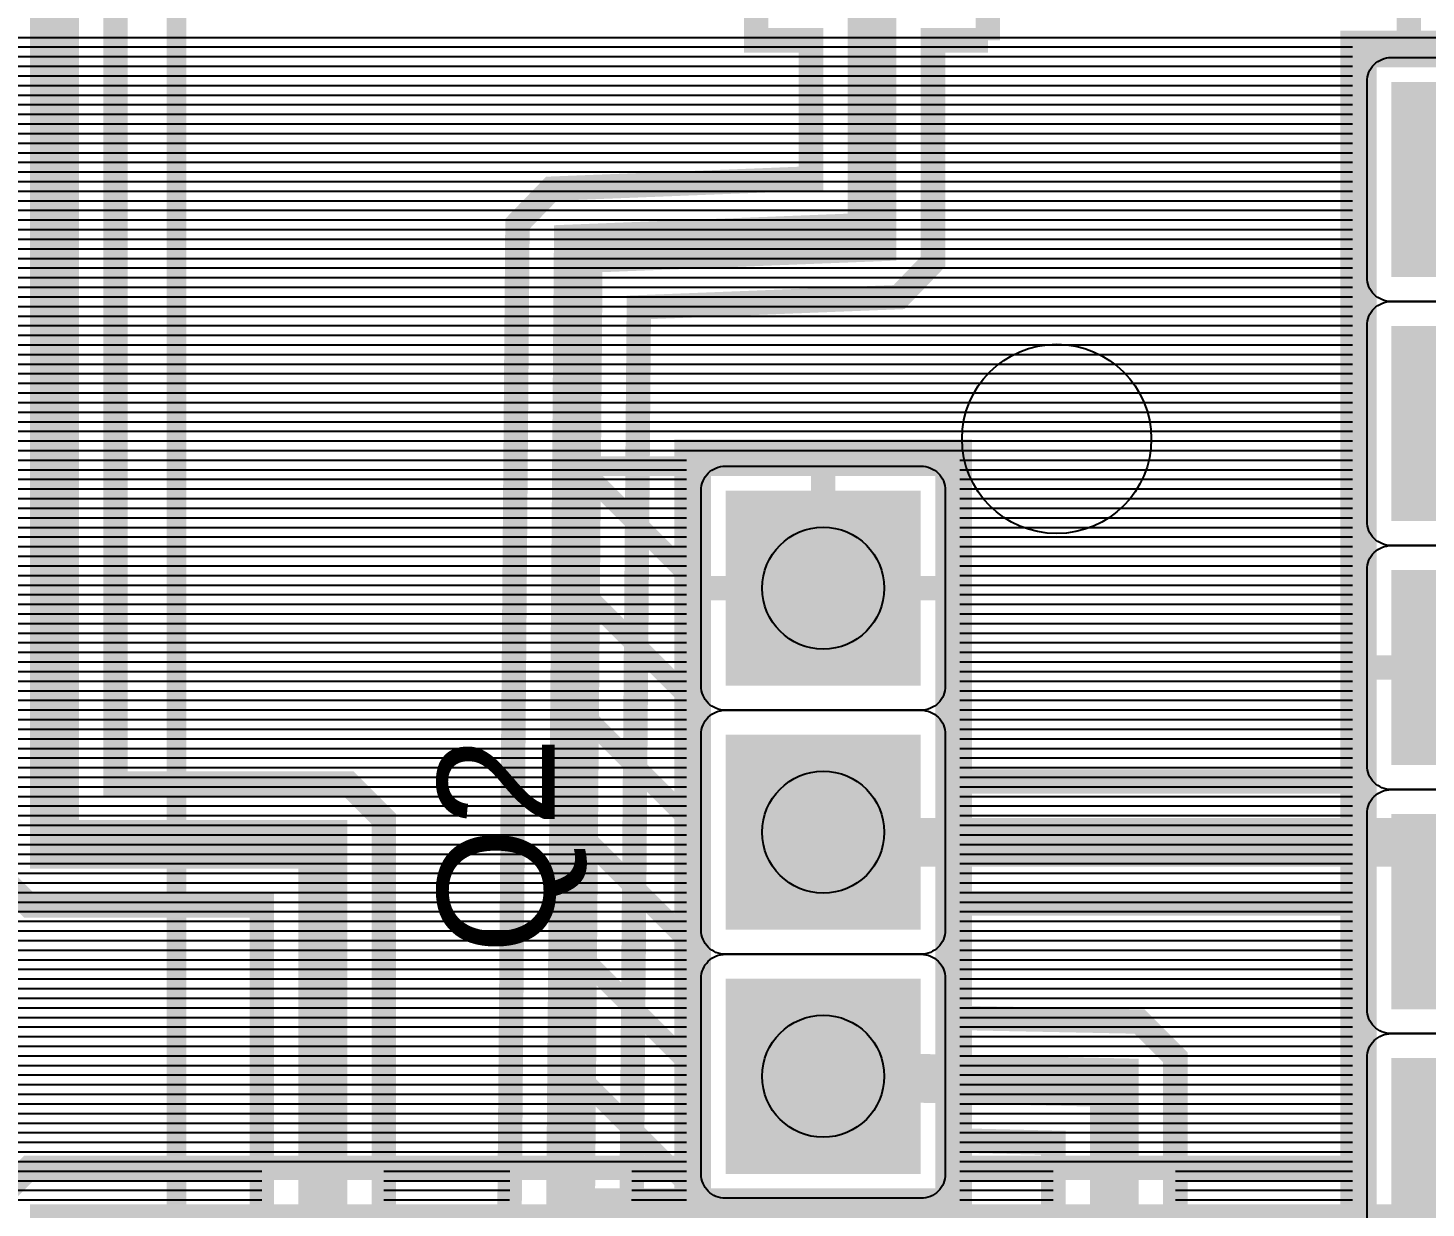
# Model space of a CAD drawing. Header units: inches. Extents: x -1.68 to 1.68, y -1.15 to 1.15.
# Drawn here: x -0.933 to -0.36, y 0.228 to 0.712 of the extents above; entities that cross this region are included whole.
import ezdxf

# ---------------------------------------------------------------- set-up
doc = ezdxf.new("R2010")
doc.units = ezdxf.units.IN
doc.layers.get('0').update_dxf_attribs({"linetype": 'CONTINUOUS'})

# ---------------------------------------------------------------- blocks, each defined once
blk = doc.blocks.new('RPAD')
blk.add_trace([(-0.5, -0.5), (-0.5, 0.5), (0.5, -0.5), (0.5, 0.5)])

msp = doc.modelspace()

# ---------------------------------------------------------------- linework, layer by layer
for points, const_width in [([(-0.934602, -0.061371), (-0.935368, 0.0815), (-1.0785, 0.0815), (-1.0785, 0.1935), (-0.9475, 0.1935), (-0.9475, 0.230335), (-0.932855, 0.24498), (-0.6635, 0.24498), (-0.6635, 0.5385), (-0.5515, 0.5385), (-0.5515, 0.24498), (-0.390665, 0.24498), (-0.390665, 0.70598), (-0.367539, 0.70598), (-0.367539, 0.959548), (-0.352894, 0.974193), (1.195374, 0.974193)], 0.01), ([(-1.4725, 0.0875), (-0.8725, 0.0875), (-0.8725, 0.9375), (-1.4725, 0.9375), (-1.4725, 0.0875)], 0.008), ([(-1.4725, 0.0875), (-0.8725, 0.0875), (-0.8725, 0.9375), (-1.4725, 0.9375), (-1.4725, 0.0875)], 0.008), ([(-1.4725, 0.0875), (-0.8725, 0.0875), (-0.8725, 0.9375), (-1.4725, 0.9375), (-1.4725, 0.0875)], 0.008), ([(-0.8125, 0.1625), (-0.8125, 0.3775), (-0.9225, 0.3775), (-0.9225, 0.8875)], 0.02), ([(-0.588, 0.868), (-0.667, 0.868), (-0.667, 0.8825), (-0.697145, 0.8825), (-0.717145, 0.8625), (-0.8665, 0.8625), (-0.8665, 0.8315), (-0.8975, 0.8315), (-0.8975, 0.402499), (-0.802145, 0.402499), (-0.7875, 0.387855), (-0.7875, 0.181341), (-0.7815, 0.175341), (-0.7815, 0.149659), (-0.799659, 0.1315), (-0.825341, 0.1315), (-0.8435, 0.149659), (-0.8435, 0.175341), (-0.8375, 0.181341), (-0.8375, 0.352501), (-0.932855, 0.352501), (-0.9475, 0.367145)], 0.01), ([(0.4375, -0.280531), (-1.025098, -0.280531), (-1.034863, -0.290296), (-1.034863, -0.353075), (-0.903863, -0.353075), (-0.903863, -0.465074), (-1.415862, -0.465074), (-1.415862, -0.353075), (-1.384862, -0.353075), (-1.384862, -0.124704), (-1.203288, 0.05687), (-0.800757, 0.05687), (-0.737322, 0.064644), (-0.732777, 0.631828), (-0.718845, 0.646204), (-0.708843, 0.646598), (-0.6125, 0.650392), (-0.6125, 0.707), (-0.635, 0.707), (-0.635, 0.798), (-0.54, 0.798), (-0.54, 0.707)], 0.01), ([(-1.359862, -0.409075), (-1.359862, -0.135059), (-1.192933, 0.03187), (-0.799232, 0.03187), (-0.7125, 0.0425), (-0.707859, 0.621618), (-0.5875, 0.626358), (-0.5875, 0.7525)], 0.02), ([(-0.54, 0.707), (-0.5625, 0.707), (-0.5625, 0.616291), (-0.576456, 0.601774), (-0.683052, 0.597576), (-0.687577, 0.032884), (-0.700113, 0.018832), (-0.709459, 0.017686), (-0.797707, 0.00687), (-1.182578, 0.00687), (-1.334863, -0.145414), (-1.334863, -0.353075), (-1.184862, -0.353075), (-1.184862, -0.239665), (-1.120611, -0.175414), (-0.620041, -0.175414), (-0.633381, -0.162073), (-0.633381, -0.136392), (-0.615222, -0.118233), (-0.589541, -0.118233), (-0.583541, -0.124233), (0.243659, -0.124233), (0.249659, -0.118233), (0.275341, -0.118233)], 0.01), ([(0.34866, -0.0575), (-0.18754, -0.0575), (-0.202185, -0.042855), (-0.202185, 0.026854), (-0.244263, 0.026854), (-0.321696, 0.026854), (-0.336341, 0.041499), (-0.424058, 0.129216), (-0.498564, 0.129216), (-0.513208, 0.143861), (-0.513208, 0.164571), (-0.513208, 0.217059), (-0.513208, 0.25525), (-0.5515, 0.256161), (-0.5515, 0.2265), (-0.6635, 0.2265), (-0.6635, 0.5385), (-0.5515, 0.5385), (-0.5515, 0.403326), (-0.390665, 0.403326), (-0.390665, 0.70598), (-0.278666, 0.70598), (-0.278666, 0.593981)], 0.01), ([(-0.384665, 0.19998), (-0.284665, 0.19998), (-0.284665, 0.69998), (-0.384665, 0.69998), (-0.384665, 0.19998)], 0.008), ([(-0.384665, 0.19998), (-0.284665, 0.19998), (-0.284665, 0.69998), (-0.384665, 0.69998), (-0.384665, 0.19998)], 0.008), ([(-0.384665, 0.19998), (-0.284665, 0.19998), (-0.284665, 0.69998), (-0.384665, 0.69998), (-0.384665, 0.19998)], 0.008), ([(-0.6075, 0.5385), (-0.6075, 0.4825)], 0.01), ([(-0.6575, 0.2325), (-0.5575, 0.2325), (-0.5575, 0.5325), (-0.6575, 0.5325), (-0.6575, 0.2325), (-0.7075, 0.2325), (-0.7075, 0.5325), (-0.6575, 0.5325)], 0.008), ([(-0.6575, 0.4825), (-0.7075, 0.5325)], 0.008), ([(-0.6575, 0.2325), (-0.5575, 0.2325), (-0.5575, 0.5325), (-0.6575, 0.5325), (-0.6575, 0.2325), (-0.7075, 0.2325), (-0.7075, 0.5325), (-0.6575, 0.5325)], 0.008), ([(-0.6575, 0.4825), (-0.7075, 0.5325)], 0.008), ([(-0.6575, 0.2325), (-0.5575, 0.2325), (-0.5575, 0.5325), (-0.6575, 0.5325), (-0.6575, 0.2325), (-0.7075, 0.2325), (-0.7075, 0.5325), (-0.6575, 0.5325)], 0.008), ([(-0.6575, 0.4825), (-0.7075, 0.5325)], 0.008), ([(-0.6635, 0.4825), (-0.6075, 0.4825)], 0.01), ([(-0.5515, 0.4825), (-0.6075, 0.4825)], 0.01), ([(-0.6575, 0.4325), (-0.7075, 0.4825)], 0.008), ([(-0.6575, 0.4325), (-0.7075, 0.4825)], 0.008), ([(-0.6575, 0.4325), (-0.7075, 0.4825)], 0.008), ([(-0.390665, 0.44998), (-0.334665, 0.44998)], 0.01), ([(-0.6575, 0.3825), (-0.7075, 0.4325)], 0.008), ([(-0.6575, 0.3825), (-0.7075, 0.4325)], 0.008), ([(-0.6575, 0.3825), (-0.7075, 0.4325)], 0.008), ([(-0.334665, 0.34998), (-0.3325, 0.34998), (-0.360846, 0.378327), (-0.6075, 0.378327), (-0.6075, 0.3825)], 0.02), ([(-0.6575, 0.3325), (-0.7075, 0.3825)], 0.008), ([(-0.6575, 0.3325), (-0.7075, 0.3825)], 0.008), ([(-0.6575, 0.3325), (-0.7075, 0.3825)], 0.008), ([(-0.278666, 0.193981), (-0.390665, 0.193981), (-0.390665, 0.353328), (-0.5515, 0.353328), (-0.5515, 0.306414), (-0.542405, 0.306197), (-0.477854, 0.304901), (-0.463209, 0.290257), (-0.463209, 0.269546), (-0.463209, 0.217059), (-0.463209, 0.179215), (-0.403348, 0.179215), (-0.388704, 0.16457), (-0.300987, 0.076853)], 0.01), ([(-0.6575, 0.2825), (-0.7075, 0.3325)], 0.008), ([(-0.6575, 0.2825), (-0.7075, 0.3325)], 0.008), ([(-0.6575, 0.2825), (-0.7075, 0.3325)], 0.008), ([(-0.177185, 0.051854), (-0.311341, 0.051854), (-0.413704, 0.154216), (-0.488209, 0.154216), (-0.488209, 0.279902), (-0.6075, 0.2825)], 0.02), ([(-0.6575, 0.2325), (-0.7075, 0.2825)], 0.008), ([(-0.6575, 0.2325), (-0.7075, 0.2825)], 0.008), ([(-0.6575, 0.2325), (-0.7075, 0.2825)], 0.008), ([(-0.9225, 0.141437), (-0.9225, 0.21998), (-0.3575, 0.21998), (-0.3275, 0.24998), (-0.334665, 0.24998)], 0.02)]:
    msp.add_lwpolyline(points, dxfattribs=dict(const_width=const_width))
for points in [[(-1.6525, 0.708209), (-0.367539, 0.708209)], [(-0.8975, 0.708209), (-0.635, 0.708209)], [(-0.54, 0.708209), (-0.202988, 0.708209)], [(-1.6525, 0.704272), (-0.390665, 0.704272)], [(-1.6525, 0.700335), (-0.390665, 0.700335)], [(-0.8975, 0.704272), (-0.6125, 0.704272)], [(-0.8975, 0.700335), (-0.6125, 0.700335)], [(-0.5625, 0.704272), (-0.390665, 0.704272)], [(-0.5625, 0.700335), (-0.390665, 0.700335)], [(-0.294665, 0.59998), (-0.374665, 0.59998), (-0.375705, 0.600031), (-0.37671, 0.600179), (-0.377677, 0.600421), (-0.378601, 0.600752), (-0.379477, 0.601167), (-0.380301, 0.601661), (-0.381068, 0.602231), (-0.381775, 0.602871), (-0.382415, 0.603577), (-0.382984, 0.604344), (-0.383479, 0.605169), (-0.383894, 0.606045), (-0.384224, 0.606969), (-0.384467, 0.607936), (-0.384615, 0.608941), (-0.384665, 0.60998), (-0.384665, 0.68998), (-0.384615, 0.69102), (-0.384467, 0.692025), (-0.384224, 0.692992), (-0.383894, 0.693916), (-0.383479, 0.694792), (-0.382984, 0.695616), (-0.382415, 0.696384), (-0.381775, 0.69709), (-0.381068, 0.69773), (-0.380301, 0.698299), (-0.379477, 0.698794), (-0.378601, 0.699209), (-0.377677, 0.699539), (-0.37671, 0.699781), (-0.375705, 0.69993), (-0.374665, 0.69998), (-0.294665, 0.69998)], [(-1.6525, 0.696398), (-0.390665, 0.696398)], [(-0.8975, 0.696398), (-0.6125, 0.696398)], [(-0.5625, 0.696398), (-0.390665, 0.696398)], [(-1.6525, 0.692461), (-0.390665, 0.692461)], [(-1.6525, 0.688524), (-0.390665, 0.688524)], [(-0.8975, 0.692461), (-0.6125, 0.692461)], [(-0.8975, 0.688524), (-0.6125, 0.688524)], [(-0.5625, 0.692461), (-0.390665, 0.692461)], [(-0.5625, 0.688524), (-0.390665, 0.688524)], [(-1.6525, 0.684587), (-0.390665, 0.684587)], [(-0.8975, 0.684587), (-0.6125, 0.684587)], [(-0.5625, 0.684587), (-0.390665, 0.684587)], [(-1.6525, 0.68065), (-0.390665, 0.68065)], [(-1.6525, 0.676713), (-0.390665, 0.676713)], [(-0.8975, 0.68065), (-0.6125, 0.68065)], [(-0.8975, 0.676713), (-0.6125, 0.676713)], [(-0.5625, 0.68065), (-0.390665, 0.68065)], [(-0.5625, 0.676713), (-0.390665, 0.676713)], [(-1.6525, 0.672776), (-0.390665, 0.672776)], [(-0.8975, 0.672776), (-0.6125, 0.672776)], [(-0.5625, 0.672776), (-0.390665, 0.672776)], [(-1.6525, 0.668839), (-0.390665, 0.668839)], [(-1.6525, 0.664902), (-0.390665, 0.664902)], [(-0.8975, 0.668839), (-0.6125, 0.668839)], [(-0.8975, 0.664902), (-0.6125, 0.664902)], [(-0.5625, 0.668839), (-0.390665, 0.668839)], [(-0.5625, 0.664902), (-0.390665, 0.664902)], [(-1.6525, 0.660965), (-0.390665, 0.660965)], [(-0.8975, 0.660965), (-0.6125, 0.660965)], [(-0.5625, 0.660965), (-0.390665, 0.660965)], [(-1.6525, 0.657028), (-0.390665, 0.657028)], [(-1.6525, 0.653091), (-0.390665, 0.653091)], [(-0.8975, 0.657028), (-0.6125, 0.657028)], [(-0.8975, 0.653091), (-0.6125, 0.653091)], [(-0.5625, 0.657028), (-0.390665, 0.657028)], [(-0.5625, 0.653091), (-0.390665, 0.653091)], [(-1.6525, 0.649154), (-0.390665, 0.649154)], [(-0.8975, 0.649154), (-0.643947, 0.649154)], [(-0.5625, 0.649154), (-0.390665, 0.649154)], [(-1.6525, 0.645217), (-0.390665, 0.645217)], [(-0.8975, 0.645217), (-0.719802, 0.645217)], [(-0.5625, 0.645217), (-0.390665, 0.645217)], [(-1.6525, 0.64128), (-0.390665, 0.64128)], [(-1.6525, 0.637343), (-0.390665, 0.637343)], [(-0.8975, 0.64128), (-0.723617, 0.64128)], [(-0.8975, 0.637343), (-0.727432, 0.637343)], [(-0.5625, 0.64128), (-0.390665, 0.64128)], [(-0.5625, 0.637343), (-0.390665, 0.637343)], [(-1.6525, 0.633406), (-0.390665, 0.633406)], [(-0.8975, 0.633406), (-0.731248, 0.633406)], [(-0.5625, 0.633406), (-0.390665, 0.633406)], [(-1.6525, 0.629469), (-0.390665, 0.629469)], [(-1.6525, 0.625531), (-0.390665, 0.625531)], [(-0.8975, 0.629469), (-0.732796, 0.629469)], [(-0.8975, 0.625531), (-0.732828, 0.625531)], [(-0.5625, 0.629469), (-0.390665, 0.629469)], [(-0.5625, 0.625531), (-0.390665, 0.625531)], [(-1.6525, 0.621594), (-0.390665, 0.621594)], [(-0.8975, 0.621594), (-0.732859, 0.621594)], [(-0.5625, 0.621594), (-0.390665, 0.621594)], [(-1.6525, 0.617657), (-0.390665, 0.617657)], [(-1.6525, 0.61372), (-0.390665, 0.61372)], [(-0.8975, 0.617657), (-0.732891, 0.617657)], [(-0.8975, 0.61372), (-0.732922, 0.61372)], [(-0.564971, 0.61372), (-0.390665, 0.61372)], [(-0.5625, 0.617657), (-0.390665, 0.617657)], [(-1.6525, 0.609783), (-0.390665, 0.609783)], [(-0.8975, 0.609783), (-0.732954, 0.609783)], [(-0.568756, 0.609783), (-0.390665, 0.609783)], [(-1.6525, 0.605846), (-0.390665, 0.605846)], [(-1.6525, 0.601909), (-0.390665, 0.601909)], [(-0.8975, 0.605846), (-0.732985, 0.605846)], [(-0.8975, 0.601909), (-0.733017, 0.601909)], [(-0.576326, 0.601909), (-0.390665, 0.601909)], [(-0.572541, 0.605846), (-0.390665, 0.605846)], [(-1.6525, 0.597972), (-0.390665, 0.597972)], [(-0.8975, 0.597972), (-0.733048, 0.597972)], [(-0.672985, 0.597972), (-0.390665, 0.597972)], [(-0.294665, 0.49998), (-0.374665, 0.49998), (-0.375705, 0.500031), (-0.37671, 0.500179), (-0.377677, 0.500421), (-0.378601, 0.500752), (-0.379477, 0.501167), (-0.380301, 0.501661), (-0.381068, 0.502231), (-0.381775, 0.502871), (-0.382415, 0.503577), (-0.382984, 0.504344), (-0.383479, 0.505168), (-0.383894, 0.506045), (-0.384224, 0.506969), (-0.384467, 0.507936), (-0.384615, 0.508941), (-0.384665, 0.50998), (-0.384665, 0.58998), (-0.384615, 0.59102), (-0.384467, 0.592025), (-0.384224, 0.592992), (-0.383894, 0.593916), (-0.383479, 0.594792), (-0.382984, 0.595616), (-0.382415, 0.596384), (-0.381775, 0.59709), (-0.381068, 0.59773), (-0.380301, 0.598299), (-0.379477, 0.598794), (-0.378601, 0.599209), (-0.377677, 0.599539), (-0.37671, 0.599782), (-0.375705, 0.59993), (-0.374665, 0.59998), (-0.294665, 0.59998)], [(-1.6525, 0.594035), (-0.390665, 0.594035)], [(-1.6525, 0.590098), (-0.390665, 0.590098)], [(-0.8975, 0.594035), (-0.73308, 0.594035)], [(-0.8975, 0.590098), (-0.733111, 0.590098)], [(-0.683111, 0.590098), (-0.390665, 0.590098)], [(-0.68308, 0.594035), (-0.390665, 0.594035)], [(-1.6525, 0.586161), (-0.390665, 0.586161)], [(-0.8975, 0.586161), (-0.733143, 0.586161)], [(-0.683143, 0.586161), (-0.390665, 0.586161)], [(-1.6525, 0.582224), (-0.390665, 0.582224)], [(-0.8975, 0.582224), (-0.733174, 0.582224)], [(-0.683174, 0.582224), (-0.390665, 0.582224)], [(-1.6525, 0.578287), (-0.390665, 0.578287)], [(-1.6525, 0.57435), (-0.390665, 0.57435)], [(-0.8975, 0.578287), (-0.733206, 0.578287)], [(-0.8975, 0.57435), (-0.733237, 0.57435)], [(-0.683237, 0.57435), (-0.390665, 0.57435)], [(-0.683206, 0.578287), (-0.390665, 0.578287)], [(-1.6525, 0.570413), (-0.390665, 0.570413)], [(-0.8975, 0.570413), (-0.733269, 0.570413)], [(-0.683269, 0.570413), (-0.390665, 0.570413)], [(-1.6525, 0.566476), (-0.390665, 0.566476)], [(-1.6525, 0.562539), (-0.390665, 0.562539)], [(-0.8975, 0.566476), (-0.733301, 0.566476)], [(-0.8975, 0.562539), (-0.733332, 0.562539)], [(-0.683332, 0.562539), (-0.390665, 0.562539)], [(-0.683301, 0.566476), (-0.390665, 0.566476)], [(-1.6525, 0.558602), (-0.390665, 0.558602)], [(-0.8975, 0.558602), (-0.733364, 0.558602)], [(-0.683364, 0.558602), (-0.390665, 0.558602)], [(-1.6525, 0.554665), (-0.390665, 0.554665)], [(-1.6525, 0.550728), (-0.390665, 0.550728)], [(-0.8975, 0.554665), (-0.733395, 0.554665)], [(-0.8975, 0.550728), (-0.733427, 0.550728)], [(-0.683427, 0.550728), (-0.390665, 0.550728)], [(-0.683395, 0.554665), (-0.390665, 0.554665)], [(-1.6525, 0.546791), (-0.390665, 0.546791)], [(-0.8975, 0.546791), (-0.733458, 0.546791)], [(-0.683458, 0.546791), (-0.390665, 0.546791)], [(-1.6525, 0.542854), (-0.390665, 0.542854)], [(-1.6525, 0.538917), (-0.390665, 0.538917)], [(-0.8975, 0.542854), (-0.73349, 0.542854)], [(-0.8975, 0.538917), (-0.733522, 0.538917)], [(-0.683522, 0.538917), (-0.390665, 0.538917)], [(-0.68349, 0.542854), (-0.390665, 0.542854)], [(-1.6525, 0.53498), (-0.6635, 0.53498)], [(-0.8975, 0.53498), (-0.733553, 0.53498)], [(-0.683553, 0.53498), (-0.6635, 0.53498)], [(-0.5515, 0.53498), (-0.390665, 0.53498)], [(-0.5515, 0.53498), (-0.390665, 0.53498)], [(-1.6525, 0.531043), (-0.6635, 0.531043)], [(-1.6525, 0.527106), (-0.6635, 0.527106)], [(-0.8975, 0.531043), (-0.733585, 0.531043)], [(-0.8975, 0.527106), (-0.733616, 0.527106)], [(-0.683616, 0.527106), (-0.6635, 0.527106)], [(-0.683585, 0.531043), (-0.6635, 0.531043)], [(-0.5515, 0.531043), (-0.390665, 0.531043)], [(-0.5515, 0.531043), (-0.390665, 0.531043)], [(-0.5515, 0.527106), (-0.390665, 0.527106)], [(-0.5515, 0.527106), (-0.390665, 0.527106)], [(-1.6525, 0.523169), (-0.6635, 0.523169)], [(-0.8975, 0.523169), (-0.733648, 0.523169)], [(-0.683648, 0.523169), (-0.6635, 0.523169)], [(-0.5515, 0.523169), (-0.390665, 0.523169)], [(-0.5515, 0.523169), (-0.390665, 0.523169)], [(-1.6525, 0.519232), (-0.6635, 0.519232)], [(-0.8975, 0.519232), (-0.733679, 0.519232)], [(-0.683679, 0.519232), (-0.6635, 0.519232)], [(-0.5515, 0.519232), (-0.390665, 0.519232)], [(-0.5515, 0.519232), (-0.390665, 0.519232)], [(-1.6525, 0.515295), (-0.6635, 0.515295)], [(-1.6525, 0.511358), (-0.6635, 0.511358)], [(-0.8975, 0.515295), (-0.733711, 0.515295)], [(-0.8975, 0.511358), (-0.733743, 0.511358)], [(-0.683743, 0.511358), (-0.6635, 0.511358)], [(-0.683711, 0.515295), (-0.6635, 0.515295)], [(-0.5515, 0.515295), (-0.390665, 0.515295)], [(-0.5515, 0.515295), (-0.390665, 0.515295)], [(-0.5515, 0.511358), (-0.390665, 0.511358)], [(-0.5515, 0.511358), (-0.390665, 0.511358)], [(-1.6525, 0.507421), (-0.6635, 0.507421)], [(-0.8975, 0.507421), (-0.733774, 0.507421)], [(-0.683774, 0.507421), (-0.6635, 0.507421)], [(-0.5515, 0.507421), (-0.390665, 0.507421)], [(-0.5515, 0.507421), (-0.390665, 0.507421)], [(-1.6525, 0.503484), (-0.6635, 0.503484)], [(-1.6525, 0.499547), (-0.6635, 0.499547)], [(-0.8975, 0.503484), (-0.733806, 0.503484)], [(-0.8975, 0.499547), (-0.733837, 0.499547)], [(-0.683837, 0.499547), (-0.6635, 0.499547)], [(-0.683806, 0.503484), (-0.6635, 0.503484)], [(-0.5515, 0.503484), (-0.390665, 0.503484)], [(-0.5515, 0.503484), (-0.390665, 0.503484)], [(-0.5515, 0.499547), (-0.390665, 0.499547)], [(-0.5515, 0.499547), (-0.390665, 0.499547)], [(-0.294665, 0.39998), (-0.374665, 0.39998), (-0.375705, 0.400031), (-0.37671, 0.400179), (-0.377677, 0.400421), (-0.378601, 0.400752), (-0.379477, 0.401167), (-0.380301, 0.401661), (-0.381068, 0.402231), (-0.381775, 0.402871), (-0.382415, 0.403577), (-0.382984, 0.404344), (-0.383479, 0.405169), (-0.383894, 0.406045), (-0.384224, 0.406969), (-0.384467, 0.407936), (-0.384615, 0.408941), (-0.384665, 0.40998), (-0.384665, 0.48998), (-0.384615, 0.49102), (-0.384467, 0.492025), (-0.384224, 0.492992), (-0.383894, 0.493916), (-0.383479, 0.494792), (-0.382984, 0.495616), (-0.382415, 0.496384), (-0.381775, 0.49709), (-0.381068, 0.49773), (-0.380301, 0.498299), (-0.379477, 0.498794), (-0.378601, 0.499209), (-0.377677, 0.499539), (-0.37671, 0.499781), (-0.375705, 0.49993), (-0.374665, 0.49998), (-0.294665, 0.49998)], [(-1.6525, 0.49561), (-0.6635, 0.49561)], [(-0.8975, 0.49561), (-0.733868, 0.49561)], [(-0.683869, 0.49561), (-0.6635, 0.49561)], [(-0.5515, 0.49561), (-0.390665, 0.49561)], [(-0.5515, 0.49561), (-0.390665, 0.49561)], [(-1.6525, 0.491673), (-0.6635, 0.491673)], [(-1.6525, 0.487736), (-0.6635, 0.487736)], [(-0.8975, 0.491673), (-0.7339, 0.491673)], [(-0.8975, 0.487736), (-0.733931, 0.487736)], [(-0.683931, 0.487736), (-0.6635, 0.487736)], [(-0.6839, 0.491673), (-0.6635, 0.491673)], [(-0.5515, 0.491673), (-0.390665, 0.491673)], [(-0.5515, 0.491673), (-0.390665, 0.491673)], [(-0.5515, 0.487736), (-0.390665, 0.487736)], [(-0.5515, 0.487736), (-0.390665, 0.487736)], [(-1.6525, 0.483799), (-0.6635, 0.483799)], [(-0.8975, 0.483799), (-0.733963, 0.483799)], [(-0.683963, 0.483799), (-0.6635, 0.483799)], [(-0.5515, 0.483799), (-0.390665, 0.483799)], [(-0.5515, 0.483799), (-0.390665, 0.483799)], [(-1.6525, 0.479862), (-0.6635, 0.479862)], [(-1.6525, 0.475925), (-0.6635, 0.475925)], [(-0.8975, 0.479862), (-0.733995, 0.479862)], [(-0.8975, 0.475925), (-0.734026, 0.475925)], [(-0.684026, 0.475925), (-0.6635, 0.475925)], [(-0.683995, 0.479862), (-0.6635, 0.479862)], [(-0.5515, 0.479862), (-0.390665, 0.479862)], [(-0.5515, 0.479862), (-0.390665, 0.479862)], [(-0.5515, 0.475925), (-0.390665, 0.475925)], [(-0.5515, 0.475925), (-0.390665, 0.475925)], [(-1.6525, 0.471988), (-0.6635, 0.471988)], [(-0.8975, 0.471988), (-0.734058, 0.471988)], [(-0.684058, 0.471988), (-0.6635, 0.471988)], [(-0.5515, 0.471988), (-0.390665, 0.471988)], [(-0.5515, 0.471988), (-0.390665, 0.471988)], [(-1.6525, 0.468051), (-0.6635, 0.468051)], [(-1.6525, 0.464114), (-0.6635, 0.464114)], [(-0.8975, 0.468051), (-0.734089, 0.468051)], [(-0.8975, 0.464114), (-0.734121, 0.464114)], [(-0.684121, 0.464114), (-0.6635, 0.464114)], [(-0.684089, 0.468051), (-0.6635, 0.468051)], [(-0.5515, 0.468051), (-0.390665, 0.468051)], [(-0.5515, 0.468051), (-0.390665, 0.468051)], [(-0.5515, 0.464114), (-0.390665, 0.464114)], [(-0.5515, 0.464114), (-0.390665, 0.464114)], [(-1.6525, 0.460177), (-0.6635, 0.460177)], [(-0.8975, 0.460177), (-0.734152, 0.460177)], [(-0.684152, 0.460177), (-0.6635, 0.460177)], [(-0.5515, 0.460177), (-0.390665, 0.460177)], [(-0.5515, 0.460177), (-0.390665, 0.460177)], [(-1.6525, 0.45624), (-0.6635, 0.45624)], [(-0.8975, 0.45624), (-0.734184, 0.45624)], [(-0.684184, 0.45624), (-0.6635, 0.45624)], [(-0.5515, 0.45624), (-0.390665, 0.45624)], [(-0.5515, 0.45624), (-0.390665, 0.45624)], [(-1.6525, 0.452303), (-0.6635, 0.452303)], [(-1.6525, 0.448366), (-0.6635, 0.448366)], [(-0.8975, 0.452303), (-0.734216, 0.452303)], [(-0.8975, 0.448366), (-0.734247, 0.448366)], [(-0.684247, 0.448366), (-0.6635, 0.448366)], [(-0.684216, 0.452303), (-0.6635, 0.452303)], [(-0.5515, 0.452303), (-0.390665, 0.452303)], [(-0.5515, 0.452303), (-0.390665, 0.452303)], [(-0.5515, 0.448366), (-0.390665, 0.448366)], [(-0.5515, 0.448366), (-0.390665, 0.448366)], [(-1.6525, 0.444429), (-0.6635, 0.444429)], [(-0.8975, 0.444429), (-0.734279, 0.444429)], [(-0.684279, 0.444429), (-0.6635, 0.444429)], [(-0.5515, 0.444429), (-0.390665, 0.444429)], [(-0.5515, 0.444429), (-0.390665, 0.444429)], [(-1.6525, 0.440492), (-0.6635, 0.440492)], [(-1.6525, 0.436555), (-0.6635, 0.436555)], [(-0.8975, 0.440492), (-0.73431, 0.440492)], [(-0.8975, 0.436555), (-0.734342, 0.436555)], [(-0.684342, 0.436555), (-0.6635, 0.436555)], [(-0.68431, 0.440492), (-0.6635, 0.440492)], [(-0.5515, 0.440492), (-0.390665, 0.440492)], [(-0.5515, 0.440492), (-0.390665, 0.440492)], [(-0.5515, 0.436555), (-0.390665, 0.436555)], [(-0.5515, 0.436555), (-0.390665, 0.436555)], [(-1.6525, 0.432618), (-0.6635, 0.432618)], [(-0.8975, 0.432618), (-0.734373, 0.432618)], [(-0.684373, 0.432618), (-0.6635, 0.432618)], [(-0.5515, 0.432618), (-0.390665, 0.432618)], [(-0.5515, 0.432618), (-0.390665, 0.432618)], [(-1.6525, 0.428681), (-0.6635, 0.428681)], [(-1.6525, 0.424744), (-0.6635, 0.424744)], [(-0.8975, 0.428681), (-0.734405, 0.428681)], [(-0.8975, 0.424744), (-0.734437, 0.424744)], [(-0.684437, 0.424744), (-0.6635, 0.424744)], [(-0.684405, 0.428681), (-0.6635, 0.428681)], [(-0.5515, 0.428681), (-0.390665, 0.428681)], [(-0.5515, 0.428681), (-0.390665, 0.428681)], [(-0.5515, 0.424744), (-0.390665, 0.424744)], [(-0.5515, 0.424744), (-0.390665, 0.424744)], [(-1.6525, 0.420807), (-0.6635, 0.420807)], [(-0.8975, 0.420807), (-0.734468, 0.420807)], [(-0.684468, 0.420807), (-0.6635, 0.420807)], [(-0.5515, 0.420807), (-0.390665, 0.420807)], [(-0.5515, 0.420807), (-0.390665, 0.420807)], [(-1.6525, 0.41687), (-0.6635, 0.41687)], [(-1.6525, 0.412933), (-0.6635, 0.412933)], [(-0.8975, 0.41687), (-0.7345, 0.41687)], [(-0.8975, 0.412933), (-0.734531, 0.412933)], [(-0.684531, 0.412933), (-0.6635, 0.412933)], [(-0.6845, 0.41687), (-0.6635, 0.41687)], [(-0.5515, 0.41687), (-0.390665, 0.41687)], [(-0.5515, 0.41687), (-0.390665, 0.41687)], [(-0.5515, 0.412933), (-0.390665, 0.412933)], [(-0.5515, 0.412933), (-0.390665, 0.412933)], [(-1.6525, 0.408996), (-0.6635, 0.408996)], [(-0.8975, 0.408996), (-0.734563, 0.408996)], [(-0.684563, 0.408996), (-0.6635, 0.408996)], [(-0.5515, 0.408996), (-0.390665, 0.408996)], [(-0.5515, 0.408996), (-0.390665, 0.408996)], [(-1.6525, 0.405059), (-0.6635, 0.405059)], [(-1.6525, 0.401122), (-0.6635, 0.401122)], [(-0.8975, 0.405059), (-0.734594, 0.405059)], [(-0.800768, 0.401122), (-0.734626, 0.401122)], [(-0.684626, 0.401122), (-0.6635, 0.401122)], [(-0.684594, 0.405059), (-0.6635, 0.405059)], [(-0.5515, 0.405059), (-0.390665, 0.405059)], [(-0.5515, 0.405059), (-0.390665, 0.405059)], [(-0.5515, 0.401122), (-0.390665, 0.401122)], [(-1.6525, 0.397185), (-0.6635, 0.397185)], [(-0.796831, 0.397185), (-0.734657, 0.397185)], [(-0.684657, 0.397185), (-0.6635, 0.397185)], [(-0.5515, 0.397185), (-0.390665, 0.397185)], [(-0.294665, 0.29998), (-0.374665, 0.29998), (-0.375705, 0.300031), (-0.37671, 0.300179), (-0.377677, 0.300421), (-0.378601, 0.300752), (-0.379477, 0.301167), (-0.380301, 0.301661), (-0.381068, 0.302231), (-0.381775, 0.302871), (-0.382415, 0.303577), (-0.382984, 0.304344), (-0.383479, 0.305169), (-0.383894, 0.306045), (-0.384224, 0.306969), (-0.384467, 0.307936), (-0.384615, 0.308941), (-0.384665, 0.30998), (-0.384665, 0.38998), (-0.384615, 0.39102), (-0.384467, 0.392025), (-0.384224, 0.392992), (-0.383894, 0.393916), (-0.383479, 0.394792), (-0.382984, 0.395616), (-0.382415, 0.396384), (-0.381775, 0.39709), (-0.381068, 0.39773), (-0.380301, 0.398299), (-0.379477, 0.398794), (-0.378601, 0.399209), (-0.377677, 0.399539), (-0.37671, 0.399781), (-0.375705, 0.39993), (-0.374665, 0.39998), (-0.294665, 0.39998)], [(-1.6525, 0.393248), (-0.6635, 0.393248)], [(-0.792894, 0.393248), (-0.734689, 0.393248)], [(-0.684689, 0.393248), (-0.6635, 0.393248)], [(-0.5515, 0.393248), (-0.390665, 0.393248)], [(-1.6525, 0.389311), (-0.6635, 0.389311)], [(-1.6525, 0.385374), (-0.6635, 0.385374)], [(-0.788957, 0.389311), (-0.73472, 0.389311)], [(-0.7875, 0.385374), (-0.734752, 0.385374)], [(-0.684752, 0.385374), (-0.6635, 0.385374)], [(-0.68472, 0.389311), (-0.6635, 0.389311)], [(-0.5515, 0.389311), (-0.390665, 0.389311)], [(-0.5515, 0.385374), (-0.390665, 0.385374)], [(-1.6525, 0.381437), (-0.6635, 0.381437)], [(-0.7875, 0.381437), (-0.734783, 0.381437)], [(-0.684783, 0.381437), (-0.6635, 0.381437)], [(-0.5515, 0.381437), (-0.390665, 0.381437)], [(-1.6525, 0.3775), (-0.6635, 0.3775)], [(-1.6525, 0.373563), (-0.6635, 0.373563)], [(-0.7875, 0.3775), (-0.734815, 0.3775)], [(-0.7875, 0.373563), (-0.734846, 0.373563)], [(-0.684847, 0.373563), (-0.6635, 0.373563)], [(-0.684815, 0.3775), (-0.6635, 0.3775)], [(-0.5515, 0.3775), (-0.390665, 0.3775)], [(-0.5515, 0.373563), (-0.390665, 0.373563)], [(-1.6525, 0.369626), (-0.6635, 0.369626)], [(-0.7875, 0.369626), (-0.734878, 0.369626)], [(-0.684878, 0.369626), (-0.6635, 0.369626)], [(-0.5515, 0.369626), (-0.390665, 0.369626)], [(-1.6525, 0.365689), (-0.6635, 0.365689)], [(-1.6525, 0.361752), (-0.6635, 0.361752)], [(-0.7875, 0.365689), (-0.73491, 0.365689)], [(-0.7875, 0.361752), (-0.734941, 0.361752)], [(-0.684941, 0.361752), (-0.6635, 0.361752)], [(-0.68491, 0.365689), (-0.6635, 0.365689)], [(-0.5515, 0.365689), (-0.390665, 0.365689)], [(-0.5515, 0.361752), (-0.390665, 0.361752)], [(-1.6525, 0.357815), (-0.6635, 0.357815)], [(-0.7875, 0.357815), (-0.734973, 0.357815)], [(-0.684973, 0.357815), (-0.6635, 0.357815)], [(-0.5515, 0.357815), (-0.390665, 0.357815)], [(-1.6525, 0.353878), (-0.6635, 0.353878)], [(-1.6525, 0.349941), (-0.6635, 0.349941)], [(-1.6525, 0.349941), (-0.8375, 0.349941)], [(-0.7875, 0.353878), (-0.735004, 0.353878)], [(-0.7875, 0.349941), (-0.735036, 0.349941)], [(-0.685036, 0.349941), (-0.6635, 0.349941)], [(-0.685004, 0.353878), (-0.6635, 0.353878)], [(-0.5515, 0.353878), (-0.390665, 0.353878)], [(-0.5515, 0.349941), (-0.390665, 0.349941)], [(-0.5515, 0.349941), (-0.390665, 0.349941)], [(-1.6525, 0.346004), (-0.6635, 0.346004)], [(-1.6525, 0.346004), (-0.8375, 0.346004)], [(-0.7875, 0.346004), (-0.735067, 0.346004)], [(-0.685068, 0.346004), (-0.6635, 0.346004)], [(-0.5515, 0.346004), (-0.390665, 0.346004)], [(-0.5515, 0.346004), (-0.390665, 0.346004)], [(-1.6525, 0.342067), (-0.6635, 0.342067)], [(-1.6525, 0.342067), (-0.8375, 0.342067)], [(-1.6525, 0.33813), (-0.6635, 0.33813)], [(-1.6525, 0.33813), (-0.8375, 0.33813)], [(-0.7875, 0.342067), (-0.735099, 0.342067)], [(-0.7875, 0.33813), (-0.735131, 0.33813)], [(-0.685131, 0.33813), (-0.6635, 0.33813)], [(-0.685099, 0.342067), (-0.6635, 0.342067)], [(-0.5515, 0.342067), (-0.390665, 0.342067)], [(-0.5515, 0.342067), (-0.390665, 0.342067)], [(-0.5515, 0.33813), (-0.390665, 0.33813)], [(-0.5515, 0.33813), (-0.390665, 0.33813)], [(-1.6525, 0.334193), (-0.6635, 0.334193)], [(-1.6525, 0.334193), (-0.8375, 0.334193)], [(-0.7875, 0.334193), (-0.735162, 0.334193)], [(-0.685162, 0.334193), (-0.6635, 0.334193)], [(-0.5515, 0.334193), (-0.390665, 0.334193)], [(-0.5515, 0.334193), (-0.390665, 0.334193)], [(-1.6525, 0.330256), (-0.6635, 0.330256)], [(-1.6525, 0.330256), (-0.8375, 0.330256)], [(-0.7875, 0.330256), (-0.735194, 0.330256)], [(-0.685194, 0.330256), (-0.6635, 0.330256)], [(-0.5515, 0.330256), (-0.390665, 0.330256)], [(-0.5515, 0.330256), (-0.390665, 0.330256)], [(-1.6525, 0.326319), (-0.6635, 0.326319)], [(-1.6525, 0.326319), (-0.8375, 0.326319)], [(-1.6525, 0.322382), (-0.6635, 0.322382)], [(-1.6525, 0.322382), (-0.8375, 0.322382)], [(-0.7875, 0.326319), (-0.735225, 0.326319)], [(-0.7875, 0.322382), (-0.735257, 0.322382)], [(-0.685257, 0.322382), (-0.6635, 0.322382)], [(-0.685225, 0.326319), (-0.6635, 0.326319)], [(-0.5515, 0.326319), (-0.390665, 0.326319)], [(-0.5515, 0.326319), (-0.390665, 0.326319)], [(-0.5515, 0.322382), (-0.390665, 0.322382)], [(-0.5515, 0.322382), (-0.390665, 0.322382)], [(-1.6525, 0.318445), (-0.6635, 0.318445)], [(-1.6525, 0.318445), (-0.8375, 0.318445)], [(-0.7875, 0.318445), (-0.735288, 0.318445)], [(-0.685289, 0.318445), (-0.6635, 0.318445)], [(-0.5515, 0.318445), (-0.390665, 0.318445)], [(-0.5515, 0.318445), (-0.390665, 0.318445)], [(-1.6525, 0.314508), (-0.6635, 0.314508)], [(-1.6525, 0.314508), (-0.8375, 0.314508)], [(-1.6525, 0.310571), (-0.6635, 0.310571)], [(-1.6525, 0.310571), (-0.8375, 0.310571)], [(-0.7875, 0.314508), (-0.73532, 0.314508)], [(-0.7875, 0.310571), (-0.735352, 0.310571)], [(-0.685352, 0.310571), (-0.6635, 0.310571)], [(-0.68532, 0.314508), (-0.6635, 0.314508)], [(-0.5515, 0.314508), (-0.390665, 0.314508)], [(-0.5515, 0.314508), (-0.390665, 0.314508)], [(-0.5515, 0.310571), (-0.390665, 0.310571)], [(-0.5515, 0.310571), (-0.390665, 0.310571)], [(-1.6525, 0.306634), (-0.6635, 0.306634)], [(-1.6525, 0.306634), (-0.8375, 0.306634)], [(-0.7875, 0.306634), (-0.735383, 0.306634)], [(-0.685383, 0.306634), (-0.6635, 0.306634)], [(-0.5515, 0.306634), (-0.390665, 0.306634)], [(-0.5515, 0.306634), (-0.390665, 0.306634)], [(-1.6525, 0.302697), (-0.6635, 0.302697)], [(-1.6525, 0.302697), (-0.8375, 0.302697)], [(-1.6525, 0.29876), (-0.6635, 0.29876)], [(-1.6525, 0.29876), (-0.8375, 0.29876)], [(-0.7875, 0.302697), (-0.735415, 0.302697)], [(-0.7875, 0.29876), (-0.735446, 0.29876)], [(-0.685446, 0.29876), (-0.6635, 0.29876)], [(-0.685415, 0.302697), (-0.6635, 0.302697)], [(-0.5515, 0.302697), (-0.390665, 0.302697)], [(-0.5515, 0.29876), (-0.390665, 0.29876)], [(-0.475649, 0.302697), (-0.390665, 0.302697)], [(-0.471712, 0.29876), (-0.390665, 0.29876)], [(-0.384665, 0.20998), (-0.384665, 0.28998), (-0.384615, 0.29102), (-0.384467, 0.292025), (-0.384224, 0.292992), (-0.383894, 0.293916), (-0.383479, 0.294792), (-0.382984, 0.295616), (-0.382415, 0.296384), (-0.381775, 0.29709), (-0.381068, 0.29773), (-0.380301, 0.298299), (-0.379477, 0.298794), (-0.378601, 0.299209), (-0.377677, 0.299539), (-0.37671, 0.299782), (-0.375705, 0.29993), (-0.374665, 0.29998), (-0.294665, 0.29998)], [(-1.6525, 0.294823), (-0.6635, 0.294823)], [(-1.6525, 0.294823), (-0.8375, 0.294823)], [(-0.7875, 0.294823), (-0.735478, 0.294823)], [(-0.685478, 0.294823), (-0.6635, 0.294823)], [(-0.5515, 0.294823), (-0.390665, 0.294823)], [(-0.467775, 0.294823), (-0.390665, 0.294823)], [(-1.6525, 0.290886), (-0.6635, 0.290886)], [(-1.6525, 0.290886), (-0.8375, 0.290886)], [(-1.6525, 0.286949), (-0.6635, 0.286949)], [(-1.6525, 0.286949), (-0.8375, 0.286949)], [(-0.7875, 0.290886), (-0.735509, 0.290886)], [(-0.7875, 0.286949), (-0.735541, 0.286949)], [(-0.685541, 0.286949), (-0.6635, 0.286949)], [(-0.685509, 0.290886), (-0.6635, 0.290886)], [(-0.5515, 0.290886), (-0.390665, 0.290886)], [(-0.5515, 0.286949), (-0.390665, 0.286949)], [(-0.463838, 0.290886), (-0.390665, 0.290886)], [(-0.463209, 0.286949), (-0.390665, 0.286949)], [(-1.6525, 0.283012), (-0.6635, 0.283012)], [(-1.6525, 0.283012), (-0.8375, 0.283012)], [(-0.7875, 0.283012), (-0.735572, 0.283012)], [(-0.685572, 0.283012), (-0.6635, 0.283012)], [(-0.5515, 0.283012), (-0.390665, 0.283012)], [(-0.463209, 0.283012), (-0.390665, 0.283012)], [(-1.6525, 0.279075), (-0.6635, 0.279075)], [(-1.6525, 0.279075), (-0.8375, 0.279075)], [(-1.6525, 0.275138), (-0.6635, 0.275138)], [(-1.6525, 0.275138), (-0.8375, 0.275138)], [(-0.7875, 0.279075), (-0.735604, 0.279075)], [(-0.7875, 0.275138), (-0.735635, 0.275138)], [(-0.685635, 0.275138), (-0.6635, 0.275138)], [(-0.685604, 0.279075), (-0.6635, 0.279075)], [(-0.5515, 0.279075), (-0.390665, 0.279075)], [(-0.5515, 0.275138), (-0.390665, 0.275138)], [(-0.463209, 0.279075), (-0.390665, 0.279075)], [(-0.463209, 0.275138), (-0.390665, 0.275138)], [(-1.6525, 0.271201), (-0.6635, 0.271201)], [(-1.6525, 0.271201), (-0.8375, 0.271201)], [(-0.7875, 0.271201), (-0.735667, 0.271201)], [(-0.685667, 0.271201), (-0.6635, 0.271201)], [(-0.5515, 0.271201), (-0.390665, 0.271201)], [(-0.463209, 0.271201), (-0.390665, 0.271201)], [(-1.6525, 0.267264), (-0.6635, 0.267264)], [(-1.6525, 0.267264), (-0.8375, 0.267264)], [(-0.7875, 0.267264), (-0.735698, 0.267264)], [(-0.685698, 0.267264), (-0.6635, 0.267264)], [(-0.5515, 0.267264), (-0.390665, 0.267264)], [(-0.463209, 0.267264), (-0.390665, 0.267264)], [(-1.6525, 0.263327), (-0.6635, 0.263327)], [(-1.6525, 0.263327), (-0.8375, 0.263327)], [(-1.6525, 0.25939), (-0.6635, 0.25939)], [(-1.6525, 0.25939), (-0.8375, 0.25939)], [(-0.7875, 0.263327), (-0.73573, 0.263327)], [(-0.7875, 0.25939), (-0.735761, 0.25939)], [(-0.685762, 0.25939), (-0.6635, 0.25939)], [(-0.68573, 0.263327), (-0.6635, 0.263327)], [(-0.5515, 0.263327), (-0.390665, 0.263327)], [(-0.5515, 0.25939), (-0.390665, 0.25939)], [(-0.463209, 0.263327), (-0.390665, 0.263327)], [(-0.463209, 0.25939), (-0.390665, 0.25939)], [(-1.6525, 0.255453), (-0.6635, 0.255453)], [(-1.6525, 0.255453), (-0.8375, 0.255453)], [(-0.7875, 0.255453), (-0.735793, 0.255453)], [(-0.685793, 0.255453), (-0.6635, 0.255453)], [(-0.5515, 0.255453), (-0.390665, 0.255453)], [(-0.5515, 0.255453), (-0.521714, 0.255453)], [(-0.463209, 0.255453), (-0.390665, 0.255453)], [(-1.6525, 0.251516), (-0.6635, 0.251516)], [(-1.6525, 0.251516), (-0.8375, 0.251516)], [(-1.6525, 0.247579), (-0.6635, 0.247579)], [(-1.6525, 0.247579), (-0.8375, 0.247579)], [(-0.7875, 0.251516), (-0.735825, 0.251516)], [(-0.7875, 0.247579), (-0.735856, 0.247579)], [(-0.685856, 0.247579), (-0.6635, 0.247579)], [(-0.685825, 0.251516), (-0.6635, 0.251516)], [(-0.5515, 0.251516), (-0.390665, 0.251516)], [(-0.5515, 0.251516), (-0.513208, 0.251516)], [(-0.5515, 0.247579), (-0.390665, 0.247579)], [(-0.5515, 0.247579), (-0.513208, 0.247579)], [(-0.463209, 0.251516), (-0.390665, 0.251516)], [(-0.463209, 0.247579), (-0.390665, 0.247579)], [(-1.6525, 0.243642), (-0.8375, 0.243642)], [(-0.7875, 0.243642), (-0.735888, 0.243642)], [(-0.685888, 0.243642), (-0.6635, 0.243642)], [(-0.5515, 0.243642), (-0.513208, 0.243642)], [(-0.463209, 0.243642), (-0.390665, 0.243642)], [(-1.6525, 0.239705), (-0.8375, 0.239705)], [(-1.6525, 0.235768), (-0.8375, 0.235768)], [(-0.7875, 0.239705), (-0.735919, 0.239705)], [(-0.7875, 0.235768), (-0.735951, 0.235768)], [(-0.685951, 0.235768), (-0.6635, 0.235768)], [(-0.685919, 0.239705), (-0.6635, 0.239705)], [(-0.5515, 0.239705), (-0.513208, 0.239705)], [(-0.5515, 0.235768), (-0.513208, 0.235768)], [(-0.463209, 0.239705), (-0.390665, 0.239705)], [(-0.463209, 0.235768), (-0.390665, 0.235768)], [(-1.6525, 0.231831), (-0.8375, 0.231831)], [(-0.7875, 0.231831), (-0.735982, 0.231831)], [(-0.685983, 0.231831), (-0.6635, 0.231831)], [(-0.5515, 0.231831), (-0.513208, 0.231831)], [(-0.463209, 0.231831), (-0.390665, 0.231831)]]:
    msp.add_lwpolyline(points)
for points in [[(-0.6575, 0.4425), (-0.6575, 0.5225), (-0.65745, 0.523539), (-0.657301, 0.524544), (-0.657059, 0.525511), (-0.656728, 0.526435), (-0.656314, 0.527312), (-0.655819, 0.528136), (-0.65525, 0.528904), (-0.654609, 0.529609), (-0.653903, 0.53025), (-0.653136, 0.530819), (-0.652312, 0.531313), (-0.651435, 0.531728), (-0.650511, 0.532059), (-0.649544, 0.532301), (-0.648539, 0.53245), (-0.6475, 0.5325), (-0.5675, 0.5325), (-0.566461, 0.53245), (-0.565455, 0.532301), (-0.564489, 0.532059), (-0.563565, 0.531728), (-0.562688, 0.531313), (-0.561864, 0.530819), (-0.561097, 0.53025), (-0.560391, 0.529609), (-0.55975, 0.528904), (-0.559181, 0.528136), (-0.558686, 0.527312), (-0.558272, 0.526435), (-0.557941, 0.525511), (-0.557699, 0.524544), (-0.55755, 0.523539), (-0.5575, 0.5225), (-0.5575, 0.4425), (-0.55755, 0.441461), (-0.557699, 0.440456), (-0.557941, 0.439489), (-0.558272, 0.438565), (-0.558686, 0.437688), (-0.559181, 0.436864), (-0.55975, 0.436096), (-0.560391, 0.435391), (-0.561097, 0.43475), (-0.561864, 0.434181), (-0.562688, 0.433687), (-0.563565, 0.433272), (-0.564489, 0.432941), (-0.565455, 0.432699), (-0.566461, 0.43255), (-0.5675, 0.4325), (-0.6475, 0.4325), (-0.648539, 0.43255), (-0.649544, 0.432699), (-0.650511, 0.432941), (-0.651435, 0.433272), (-0.652312, 0.433687), (-0.653136, 0.434181), (-0.653903, 0.43475), (-0.654609, 0.435391), (-0.65525, 0.436096), (-0.655819, 0.436864), (-0.656314, 0.437688), (-0.656728, 0.438565), (-0.657059, 0.439489), (-0.657301, 0.440456), (-0.65745, 0.441461), (-0.6575, 0.4425)], [(-0.6575, 0.3425), (-0.6575, 0.4225), (-0.65745, 0.423539), (-0.657301, 0.424544), (-0.657059, 0.425511), (-0.656728, 0.426435), (-0.656314, 0.427312), (-0.655819, 0.428136), (-0.65525, 0.428904), (-0.654609, 0.429609), (-0.653903, 0.43025), (-0.653136, 0.430819), (-0.652312, 0.431313), (-0.651435, 0.431728), (-0.650511, 0.432059), (-0.649544, 0.432301), (-0.648539, 0.43245), (-0.6475, 0.4325), (-0.5675, 0.4325), (-0.566461, 0.43245), (-0.565455, 0.432301), (-0.564489, 0.432059), (-0.563565, 0.431728), (-0.562688, 0.431313), (-0.561864, 0.430819), (-0.561097, 0.43025), (-0.560391, 0.429609), (-0.55975, 0.428904), (-0.559181, 0.428136), (-0.558686, 0.427312), (-0.558272, 0.426435), (-0.557941, 0.425511), (-0.557699, 0.424544), (-0.55755, 0.423539), (-0.5575, 0.4225), (-0.5575, 0.3425), (-0.55755, 0.341461), (-0.557699, 0.340456), (-0.557941, 0.339489), (-0.558272, 0.338565), (-0.558686, 0.337688), (-0.559181, 0.336864), (-0.55975, 0.336096), (-0.560391, 0.335391), (-0.561097, 0.33475), (-0.561864, 0.334181), (-0.562688, 0.333687), (-0.563565, 0.333272), (-0.564489, 0.332941), (-0.565455, 0.332699), (-0.566461, 0.33255), (-0.5675, 0.3325), (-0.6475, 0.3325), (-0.648539, 0.33255), (-0.649544, 0.332699), (-0.650511, 0.332941), (-0.651435, 0.333272), (-0.652312, 0.333687), (-0.653136, 0.334181), (-0.653903, 0.33475), (-0.654609, 0.335391), (-0.65525, 0.336096), (-0.655819, 0.336864), (-0.656314, 0.337688), (-0.656728, 0.338565), (-0.657059, 0.339489), (-0.657301, 0.340456), (-0.65745, 0.341461), (-0.6575, 0.3425)], [(-0.6575, 0.2425), (-0.6575, 0.3225), (-0.65745, 0.323539), (-0.657301, 0.324544), (-0.657059, 0.325511), (-0.656728, 0.326435), (-0.656314, 0.327312), (-0.655819, 0.328136), (-0.65525, 0.328904), (-0.654609, 0.329609), (-0.653903, 0.33025), (-0.653136, 0.330819), (-0.652312, 0.331313), (-0.651435, 0.331728), (-0.650511, 0.332059), (-0.649544, 0.332301), (-0.648539, 0.33245), (-0.6475, 0.3325), (-0.5675, 0.3325), (-0.566461, 0.33245), (-0.565455, 0.332301), (-0.564489, 0.332059), (-0.563565, 0.331728), (-0.562688, 0.331313), (-0.561864, 0.330819), (-0.561097, 0.33025), (-0.560391, 0.329609), (-0.55975, 0.328904), (-0.559181, 0.328136), (-0.558686, 0.327312), (-0.558272, 0.326435), (-0.557941, 0.325511), (-0.557699, 0.324544), (-0.55755, 0.323539), (-0.5575, 0.3225), (-0.5575, 0.2425), (-0.55755, 0.241461), (-0.557699, 0.240456), (-0.557941, 0.239489), (-0.558272, 0.238565), (-0.558686, 0.237688), (-0.559181, 0.236864), (-0.55975, 0.236096), (-0.560391, 0.235391), (-0.561097, 0.23475), (-0.561864, 0.234181), (-0.562688, 0.233687), (-0.563565, 0.233272), (-0.564489, 0.232941), (-0.565455, 0.232699), (-0.566461, 0.23255), (-0.5675, 0.2325), (-0.6475, 0.2325), (-0.648539, 0.23255), (-0.649544, 0.232699), (-0.650511, 0.232941), (-0.651435, 0.233272), (-0.652312, 0.233687), (-0.653136, 0.234181), (-0.653903, 0.23475), (-0.654609, 0.235391), (-0.65525, 0.236096), (-0.655819, 0.236864), (-0.656314, 0.237688), (-0.656728, 0.238565), (-0.657059, 0.239489), (-0.657301, 0.240456), (-0.65745, 0.241461), (-0.6575, 0.2425)]]:
    msp.add_lwpolyline(points, close=True)
for centre, radius in [((-0.511831, 0.543681), 0.038775), ((-0.511831, 0.543681), 0.038775), ((-0.511831, 0.543681), 0.038775), ((-0.6075, 0.4825), 0.025), ((-0.6075, 0.3825), 0.025), ((-0.6075, 0.2825), 0.025)]:
    msp.add_circle(centre, radius)

# ---------------------------------------------------------------- block references
at = {"xscale": 0.08, "yscale": 0.08}
for p, rotation in [((-0.334665, 0.64998), 270), ((-0.334665, 0.54998), 270), ((-0.6075, 0.4825), 90), ((-0.334665, 0.44998), 270), ((-0.6075, 0.3825), 90), ((-0.334665, 0.34998), 270), ((-0.6075, 0.2825), 90), ((-0.334665, 0.24998), 270)]:
    msp.add_blockref('RPAD', p, dxfattribs=dict(at, rotation=rotation))

# ---------------------------------------------------------------- texts
at = {"width": 1.041667}
msp.add_text('Q2', height=0.048, rotation=90, dxfattribs=at).set_placement((-0.7175, 0.3325))
msp.add_text('Q2', height=0.048, rotation=90, dxfattribs=at).set_placement((-0.7175, 0.3325))
msp.add_text('Q2', height=0.048, rotation=90, dxfattribs=at).set_placement((-0.7175, 0.3325))

doc.saveas('drawing.dxf')
